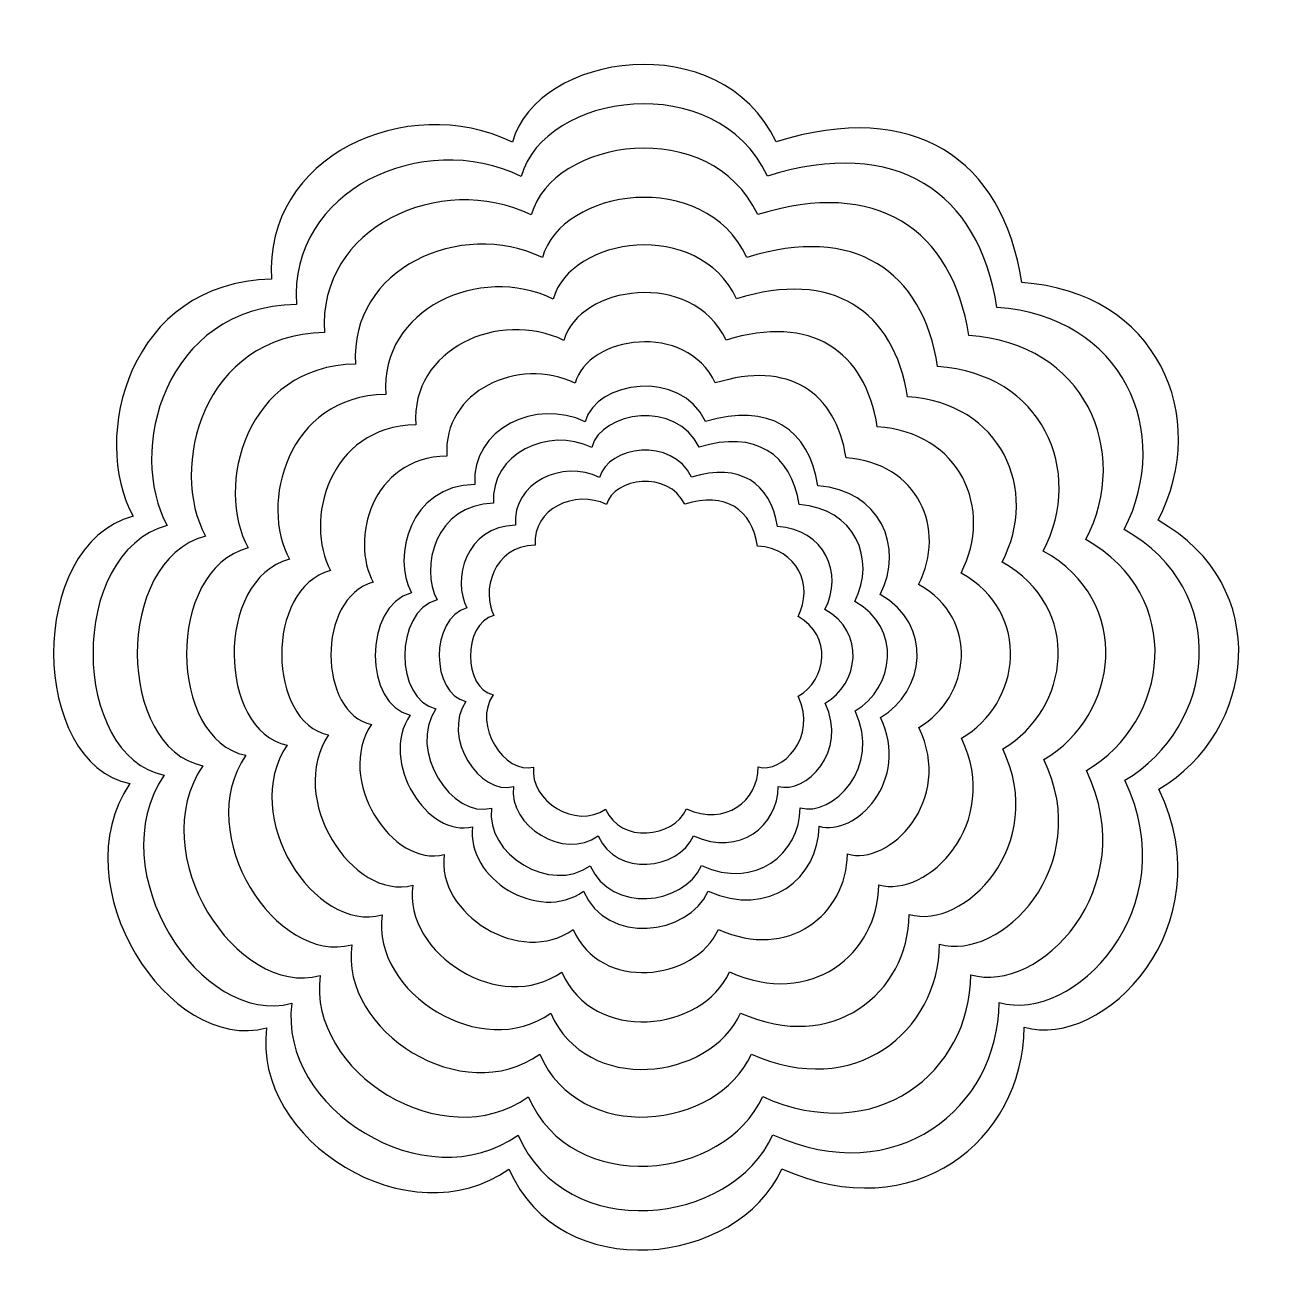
# Model space of a CAD drawing. Header units: centimetres. Extents: x -7.5 to 7.6, y -7.6 to 7.6.
import ezdxf

# ---------------------------------------------------------------- set-up
doc = ezdxf.new("R2010")
doc.units = ezdxf.units.CM
doc.header["$MEASUREMENT"] = 0
doc.layers.add('Layer 1', color=7, linetype='Continuous')

msp = doc.modelspace()

# ---------------------------------------------------------------- linework, layer by layer
at = {"layer": 'Layer 1', "color": 250, "lineweight": 25}
msp.add_open_spline([(6.16918, -1.58678), (6.97025, -3.24838), (5.49818, -4.73067), (4.55037, -4.45032), (4.55037, -4.45032), (4.53614, -5.81785), (3.22198, -6.87136), (1.63318, -6.15665), (1.63318, -6.15665), (1.10166, -7.3351), (-1.03744, -7.5758), (-1.65182, -6.15895), (-1.65182, -6.15895), (-2.83722, -7.00824), (-4.75018, -5.81683), (-4.56792, -4.46027), (-4.56792, -4.46027), (-5.74189, -4.77727), (-7.05116, -2.75212), (-6.21314, -1.52082), (-6.21314, -1.52082), (-7.41404, -1.2779), (-7.4728, 1.34213), (-6.17449, 1.69775), (-6.17449, 1.69775), (-6.69472, 2.64469), (-6.22518, 4.51481), (-4.50824, 4.54845), (-4.50824, 4.54845), (-4.60842, 6.02053), (-2.88431, 6.81403), (-1.60963, 6.19822), (-1.60963, 6.19822), (-1.31607, 7.27202), (0.90003, 7.60521), (1.56345, 6.20305), (1.56345, 6.20305), (3.22384, 6.71768), (4.29178, 5.9999), (4.5207, 4.5087), (4.5207, 4.5087), (6.14296, 4.39995), (6.80923, 2.90036), (6.16072, 1.64735), (6.16072, 1.64735), (7.56464, 0.85872), (7.33616, -0.90174), (6.16917, -1.58678), (6.16917, -1.58678), (6.16917, -1.58678), (6.16918, -1.58678), (6.16918, -1.58678)], degree=3, knots=[0, 0, 0, 0, 0.07142857, 0.07142857, 0.07142857, 0.07142857, 0.14285714, 0.14285714, 0.14285714, 0.14285714, 0.21428571, 0.21428571, 0.21428571, 0.21428571, 0.28571429, 0.28571429, 0.28571429, 0.28571429, 0.35714286, 0.35714286, 0.35714286, 0.35714286, 0.42857143, 0.42857143, 0.42857143, 0.42857143, 0.5, 0.5, 0.5, 0.5, 0.57142857, 0.57142857, 0.57142857, 0.57142857, 0.64285714, 0.64285714, 0.64285714, 0.64285714, 0.71428571, 0.71428571, 0.71428571, 0.71428571, 0.78571429, 0.78571429, 0.78571429, 0.78571429, 0.85714286, 0.85714286, 0.85714286, 0.85714286, 1, 1, 1, 1], dxfattribs=at)
at = {"layer": 'Layer 1', "color": 129, "lineweight": 25}
msp.add_open_spline([(5.75924, -1.48133), (6.50708, -3.03251), (5.13283, -4.41631), (4.24799, -4.15459), (4.24799, -4.15459), (4.23471, -5.43125), (3.00787, -6.41476), (1.52464, -5.74754), (1.52464, -5.74754), (1.02845, -6.84767), (-0.96852, -7.07238), (-1.54207, -5.74968), (-1.54207, -5.74968), (-2.64871, -6.54254), (-4.43454, -5.43031), (-4.26439, -4.16389), (-4.26439, -4.16389), (-5.36036, -4.45982), (-6.58262, -2.56924), (-5.80029, -1.41976), (-5.80029, -1.41976), (-6.9214, -1.19299), (-6.97625, 1.25296), (-5.76422, 1.58494), (-5.76422, 1.58494), (-6.24987, 2.46896), (-5.81154, 4.21482), (-4.20869, 4.24622), (-4.20869, 4.24622), (-4.30221, 5.62048), (-2.69266, 6.36125), (-1.50268, 5.78637), (-1.50268, 5.78637), (-1.22862, 6.78882), (0.84022, 7.09987), (1.45956, 5.79087), (1.45956, 5.79087), (3.00962, 6.27131), (4.0066, 5.60123), (4.2203, 4.20911), (4.2203, 4.20911), (5.73477, 4.10758), (6.35676, 2.70764), (5.75135, 1.5379), (5.75135, 1.5379), (7.06198, 0.80168), (6.84869, -0.8418), (5.75924, -1.48134), (5.75924, -1.48134), (5.75924, -1.48134), (5.75924, -1.48133), (5.75924, -1.48133)], degree=3, knots=[0, 0, 0, 0, 0.07142857, 0.07142857, 0.07142857, 0.07142857, 0.14285714, 0.14285714, 0.14285714, 0.14285714, 0.21428571, 0.21428571, 0.21428571, 0.21428571, 0.28571429, 0.28571429, 0.28571429, 0.28571429, 0.35714286, 0.35714286, 0.35714286, 0.35714286, 0.42857143, 0.42857143, 0.42857143, 0.42857143, 0.5, 0.5, 0.5, 0.5, 0.57142857, 0.57142857, 0.57142857, 0.57142857, 0.64285714, 0.64285714, 0.64285714, 0.64285714, 0.71428571, 0.71428571, 0.71428571, 0.71428571, 0.78571429, 0.78571429, 0.78571429, 0.78571429, 0.85714286, 0.85714286, 0.85714286, 0.85714286, 1, 1, 1, 1], dxfattribs=at)
at = {"layer": 'Layer 1', "color": 251, "lineweight": 25}
msp.add_open_spline([(5.29803, -1.3627), (5.98599, -2.78966), (4.72178, -4.06264), (3.90781, -3.82189), (3.90781, -3.82189), (3.89558, -4.99632), (2.767, -5.90106), (1.40254, -5.28728), (1.40254, -5.28728), (0.94608, -6.29931), (-0.89097, -6.50603), (-1.41858, -5.28924), (-1.41858, -5.28924), (-2.43661, -6.01861), (-4.07944, -4.99544), (-3.92291, -3.83043), (-3.92291, -3.83043), (-4.93111, -4.10267), (-6.0555, -2.36348), (-5.33582, -1.30605), (-5.33582, -1.30605), (-6.36714, -1.09744), (-6.4176, 1.15263), (-5.30264, 1.45802), (-5.30264, 1.45802), (-5.74941, 2.27125), (-5.34617, 3.87729), (-3.87167, 3.90618), (-3.87167, 3.90618), (-3.9577, 5.17038), (-2.47704, 5.85185), (-1.38237, 5.32299), (-1.38237, 5.32299), (-1.13025, 6.24517), (0.77291, 6.5313), (1.34265, 5.32713), (1.34265, 5.32713), (2.76859, 5.7691), (3.68572, 5.15268), (3.88233, 3.87206), (3.88233, 3.87206), (5.27551, 3.77866), (5.84769, 2.49082), (5.29077, 1.41476), (5.29077, 1.41476), (6.49643, 0.7375), (6.30024, -0.77437), (5.29803, -1.36269), (5.29803, -1.36269), (5.29803, -1.36269), (5.29803, -1.3627), (5.29803, -1.3627)], degree=3, knots=[0, 0, 0, 0, 0.07142857, 0.07142857, 0.07142857, 0.07142857, 0.14285714, 0.14285714, 0.14285714, 0.14285714, 0.21428571, 0.21428571, 0.21428571, 0.21428571, 0.28571429, 0.28571429, 0.28571429, 0.28571429, 0.35714286, 0.35714286, 0.35714286, 0.35714286, 0.42857143, 0.42857143, 0.42857143, 0.42857143, 0.5, 0.5, 0.5, 0.5, 0.57142857, 0.57142857, 0.57142857, 0.57142857, 0.64285714, 0.64285714, 0.64285714, 0.64285714, 0.71428571, 0.71428571, 0.71428571, 0.71428571, 0.78571429, 0.78571429, 0.78571429, 0.78571429, 0.85714286, 0.85714286, 0.85714286, 0.85714286, 1, 1, 1, 1], dxfattribs=at)
at = {"layer": 'Layer 1', "color": 8, "lineweight": 25}
msp.add_open_spline([(4.78557, -1.23088), (5.40698, -2.51982), (4.26505, -3.66966), (3.52982, -3.4522), (3.52982, -3.4522), (3.51877, -4.51303), (2.49935, -5.33026), (1.26688, -4.77585), (1.26688, -4.77585), (0.85457, -5.68999), (-0.80478, -5.8767), (-1.28136, -4.77762), (-1.28136, -4.77762), (-2.20093, -5.43643), (-3.68486, -4.51223), (-3.54346, -3.4599), (-3.54346, -3.4599), (-4.45414, -3.70582), (-5.4698, -2.13484), (-4.81972, -1.1797), (-4.81972, -1.1797), (-5.75128, -0.99127), (-5.79686, 1.04117), (-4.78975, 1.31702), (-4.78975, 1.31702), (-5.19329, 2.05158), (-4.82906, 3.50228), (-3.49718, 3.52837), (-3.49718, 3.52837), (-3.57489, 4.67031), (-2.23745, 5.28586), (-1.24865, 4.80815), (-1.24865, 4.80815), (-1.02093, 5.64112), (0.69815, 5.89958), (1.21278, 4.81187), (1.21278, 4.81187), (2.5008, 5.21109), (3.32922, 4.6543), (3.50681, 3.49754), (3.50681, 3.49754), (4.76524, 3.41317), (5.28207, 2.24991), (4.77901, 1.27794), (4.77901, 1.27794), (5.86806, 0.66618), (5.69085, -0.69946), (4.78558, -1.23088), (4.78558, -1.23088), (4.78558, -1.23088), (4.78557, -1.23088), (4.78557, -1.23088)], degree=3, knots=[0, 0, 0, 0, 0.07142857, 0.07142857, 0.07142857, 0.07142857, 0.14285714, 0.14285714, 0.14285714, 0.14285714, 0.21428571, 0.21428571, 0.21428571, 0.21428571, 0.28571429, 0.28571429, 0.28571429, 0.28571429, 0.35714286, 0.35714286, 0.35714286, 0.35714286, 0.42857143, 0.42857143, 0.42857143, 0.42857143, 0.5, 0.5, 0.5, 0.5, 0.57142857, 0.57142857, 0.57142857, 0.57142857, 0.64285714, 0.64285714, 0.64285714, 0.64285714, 0.71428571, 0.71428571, 0.71428571, 0.71428571, 0.78571429, 0.78571429, 0.78571429, 0.78571429, 0.85714286, 0.85714286, 0.85714286, 0.85714286, 1, 1, 1, 1], dxfattribs=at)
at = {"layer": 'Layer 1', "color": 253, "lineweight": 25}
msp.add_open_spline([(4.29007, -1.10342), (4.84714, -2.25891), (3.82344, -3.2897), (3.16434, -3.09475), (3.16434, -3.09475), (3.15444, -4.04575), (2.24056, -4.77836), (1.1357, -4.28135), (1.1357, -4.28135), (0.76607, -5.10084), (-0.72146, -5.26822), (-1.14871, -4.28294), (-1.14871, -4.28294), (-1.97306, -4.87354), (-3.30335, -4.04502), (-3.17659, -3.10166), (-3.17659, -3.10166), (-3.99298, -3.32211), (-4.90347, -1.9138), (-4.3207, -1.05754), (-4.3207, -1.05754), (-5.15581, -0.88862), (-5.19667, 0.93338), (-4.29383, 1.18066), (-4.29383, 1.18066), (-4.65559, 1.83917), (-4.32907, 3.13967), (-3.1351, 3.16306), (-3.1351, 3.16306), (-3.20476, 4.18675), (-2.0058, 4.73857), (-1.11938, 4.31033), (-1.11938, 4.31033), (-0.91524, 5.05706), (0.62585, 5.28876), (1.08719, 4.31368), (1.08719, 4.31368), (2.24185, 4.67156), (2.98449, 4.17243), (3.1437, 3.13543), (3.1437, 3.13543), (4.27183, 3.05979), (4.73514, 2.01698), (4.28418, 1.14564), (4.28418, 1.14564), (5.26047, 0.59722), (5.10161, -0.62702), (4.29007, -1.10341), (4.29007, -1.10341), (4.29007, -1.10341), (4.29007, -1.10342), (4.29007, -1.10342)], degree=3, knots=[0, 0, 0, 0, 0.07142857, 0.07142857, 0.07142857, 0.07142857, 0.14285714, 0.14285714, 0.14285714, 0.14285714, 0.21428571, 0.21428571, 0.21428571, 0.21428571, 0.28571429, 0.28571429, 0.28571429, 0.28571429, 0.35714286, 0.35714286, 0.35714286, 0.35714286, 0.42857143, 0.42857143, 0.42857143, 0.42857143, 0.5, 0.5, 0.5, 0.5, 0.57142857, 0.57142857, 0.57142857, 0.57142857, 0.64285714, 0.64285714, 0.64285714, 0.64285714, 0.71428571, 0.71428571, 0.71428571, 0.71428571, 0.78571429, 0.78571429, 0.78571429, 0.78571429, 0.85714286, 0.85714286, 0.85714286, 0.85714286, 1, 1, 1, 1], dxfattribs=at)
at = {"layer": 'Layer 1', "color": 9, "lineweight": 25}
for points in [[(3.79455, -0.97598), (4.28727, -1.99801), (3.3818, -2.90974), (2.79883, -2.7373), (2.79883, -2.7373), (2.79007, -3.57845), (1.98175, -4.22646), (1.00451, -3.78686), (1.00451, -3.78686), (0.67757, -4.51169), (-0.63816, -4.65973), (-1.01605, -3.78826), (-1.01605, -3.78826), (-1.74519, -4.31064), (-2.92184, -3.57782), (-2.80972, -2.74342), (-2.80972, -2.74342), (-3.53182, -2.9384), (-4.33714, -1.69274), (-3.82168, -0.93538), (-3.82168, -0.93538), (-4.56033, -0.78597), (-4.59648, 0.82558), (-3.79792, 1.04431), (-3.79792, 1.04431), (-4.11789, 1.62677), (-3.82908, 2.77705), (-2.77301, 2.79774), (-2.77301, 2.79774), (-2.83463, 3.7032), (-1.77415, 4.1913), (-0.99011, 3.8125), (-0.99011, 3.8125), (-0.80954, 4.47298), (0.55355, 4.67792), (0.9616, 3.81546), (0.9616, 3.81546), (1.98291, 4.13201), (2.63978, 3.69053), (2.7806, 2.7733), (2.7806, 2.7733), (3.77844, 2.7064), (4.18823, 1.78403), (3.78935, 1.01333), (3.78935, 1.01333), (4.65287, 0.52825), (4.51236, -0.55459), (3.79456, -0.97597), (3.79456, -0.97597), (3.79456, -0.97597), (3.79455, -0.97598), (3.79455, -0.97598)], [(2.51319, -0.64637), (2.83954, -1.32329), (2.23981, -1.92714), (1.8537, -1.81293), (1.8537, -1.81293), (1.84789, -2.37006), (1.31252, -2.79923), (0.66527, -2.50808), (0.66527, -2.50808), (0.44873, -2.98816), (-0.4227, -3.08621), (-0.673, -2.50902), (-0.673, -2.50902), (-1.15592, -2.85501), (-1.93524, -2.36964), (-1.86098, -1.817), (-1.86098, -1.817), (-2.33924, -1.94613), (-2.87263, -1.1211), (-2.53123, -0.61948), (-2.53123, -0.61948), (-3.02045, -0.52053), (-3.0444, 0.54685), (-2.5155, 0.69171), (-2.5155, 0.69171), (-2.72742, 1.07749), (-2.53614, 1.83935), (-1.83668, 1.85306), (-1.83668, 1.85306), (-1.87749, 2.45277), (-1.1751, 2.77605), (-0.65582, 2.52516), (-0.65582, 2.52516), (-0.53623, 2.96261), (0.36659, 3.09835), (0.63684, 2.52711), (0.63684, 2.52711), (1.31329, 2.73677), (1.74835, 2.44437), (1.84162, 1.83687), (1.84162, 1.83687), (2.50253, 1.79256), (2.77393, 1.18164), (2.50974, 0.67118), (2.50974, 0.67118), (3.08167, 0.34991), (2.98861, -0.36729), (2.5132, -0.64638), (2.5132, -0.64638), (2.5132, -0.64638), (2.51319, -0.64637), (2.51319, -0.64637)]]:
    msp.add_open_spline(points, degree=3, knots=[0, 0, 0, 0, 0.07142857, 0.07142857, 0.07142857, 0.07142857, 0.14285714, 0.14285714, 0.14285714, 0.14285714, 0.21428571, 0.21428571, 0.21428571, 0.21428571, 0.28571429, 0.28571429, 0.28571429, 0.28571429, 0.35714286, 0.35714286, 0.35714286, 0.35714286, 0.42857143, 0.42857143, 0.42857143, 0.42857143, 0.5, 0.5, 0.5, 0.5, 0.57142857, 0.57142857, 0.57142857, 0.57142857, 0.64285714, 0.64285714, 0.64285714, 0.64285714, 0.71428571, 0.71428571, 0.71428571, 0.71428571, 0.78571429, 0.78571429, 0.78571429, 0.78571429, 0.85714286, 0.85714286, 0.85714286, 0.85714286, 1, 1, 1, 1], dxfattribs=at)
at = {"layer": 'Layer 1', "color": 254, "lineweight": 25}
for points in [[(3.28208, -0.84415), (3.70828, -1.72816), (2.92508, -2.51675), (2.42084, -2.3676), (2.42084, -2.3676), (2.41326, -3.09516), (1.71411, -3.65564), (0.86884, -3.27541), (0.86884, -3.27541), (0.58605, -3.90235), (-0.55198, -4.0304), (-0.87884, -3.27662), (-0.87884, -3.27662), (-1.50952, -3.72846), (-2.52725, -3.0946), (-2.43027, -2.37289), (-2.43027, -2.37289), (-3.05485, -2.54154), (-3.75141, -1.46411), (-3.30557, -0.80903), (-3.30557, -0.80903), (-3.94447, -0.67981), (-3.97573, 0.71412), (-3.28502, 0.9033), (-3.28502, 0.9033), (-3.56178, 1.4071), (-3.31197, 2.40204), (-2.39852, 2.41993), (-2.39852, 2.41993), (-2.45182, 3.2031), (-1.53454, 3.62529), (-0.8564, 3.29765), (-0.8564, 3.29765), (-0.70023, 3.86892), (0.47879, 4.04619), (0.83172, 3.30019), (0.83172, 3.30019), (1.71511, 3.57399), (2.28326, 3.19214), (2.40507, 2.39879), (2.40507, 2.39879), (3.26815, 2.34092), (3.6226, 1.54311), (3.27758, 0.87649), (3.27758, 0.87649), (4.02448, 0.45693), (3.90294, -0.47967), (3.28208, -0.84414), (3.28208, -0.84414), (3.28208, -0.84414), (3.28208, -0.84415), (3.28208, -0.84415)], [(2.15439, -0.55407), (2.43416, -1.13435), (1.92005, -1.652), (1.58906, -1.55409), (1.58906, -1.55409), (1.58408, -2.03169), (1.12513, -2.39959), (0.57029, -2.15001), (0.57029, -2.15001), (0.38466, -2.56155), (-0.36237, -2.6456), (-0.57693, -2.15081), (-0.57693, -2.15081), (-0.99091, -2.4474), (-1.65897, -2.03132), (-1.59532, -1.55757), (-1.59532, -1.55757), (-2.0053, -1.66828), (-2.46254, -0.96103), (-2.16988, -0.53102), (-2.16988, -0.53102), (-2.58926, -0.44621), (-2.60979, 0.4688), (-2.1564, 0.59298), (-2.1564, 0.59298), (-2.33805, 0.92369), (-2.17408, 1.57678), (-1.57448, 1.58854), (-1.57448, 1.58854), (-1.60947, 2.10263), (-1.00735, 2.37975), (-0.5622, 2.16468), (-0.5622, 2.16468), (-0.45969, 2.53968), (0.31425, 2.65606), (0.54591, 2.16636), (0.54591, 2.16636), (1.12579, 2.34608), (1.49873, 2.09543), (1.5787, 1.57465), (1.5787, 1.57465), (2.14525, 1.53667), (2.37791, 1.01296), (2.15143, 0.57539), (2.15143, 0.57539), (2.64172, 0.29999), (2.56194, -0.31482), (2.1544, -0.55406), (2.1544, -0.55406), (2.1544, -0.55406), (2.15439, -0.55407), (2.15439, -0.55407)]]:
    msp.add_open_spline(points, degree=3, knots=[0, 0, 0, 0, 0.07142857, 0.07142857, 0.07142857, 0.07142857, 0.14285714, 0.14285714, 0.14285714, 0.14285714, 0.21428571, 0.21428571, 0.21428571, 0.21428571, 0.28571429, 0.28571429, 0.28571429, 0.28571429, 0.35714286, 0.35714286, 0.35714286, 0.35714286, 0.42857143, 0.42857143, 0.42857143, 0.42857143, 0.5, 0.5, 0.5, 0.5, 0.57142857, 0.57142857, 0.57142857, 0.57142857, 0.64285714, 0.64285714, 0.64285714, 0.64285714, 0.71428571, 0.71428571, 0.71428571, 0.71428571, 0.78571429, 0.78571429, 0.78571429, 0.78571429, 0.85714286, 0.85714286, 0.85714286, 0.85714286, 1, 1, 1, 1], dxfattribs=at)
at = {"layer": 'Layer 1', "color": 252, "lineweight": 25}
msp.add_open_spline([(2.82075, -0.72549), (3.18704, -1.48525), (2.51392, -2.16299), (2.08056, -2.03482), (2.08056, -2.03482), (2.07405, -2.66012), (1.47316, -3.14181), (0.7467, -2.81503), (0.7467, -2.81503), (0.50366, -3.35386), (-0.47441, -3.46391), (-0.75534, -2.81608), (-0.75534, -2.81608), (-1.29737, -3.20441), (-2.17205, -2.65965), (-2.0887, -2.03937), (-2.0887, -2.03937), (-2.62549, -2.18432), (-3.22415, -1.25831), (-2.84097, -0.69531), (-2.84097, -0.69531), (-3.39007, -0.58426), (-3.41694, 0.61375), (-2.82331, 0.77633), (-2.82331, 0.77633), (-3.06117, 1.20931), (-2.84648, 2.06442), (-2.06142, 2.07979), (-2.06142, 2.07979), (-2.10722, 2.75288), (-1.31889, 3.11573), (-0.73606, 2.83414), (-0.73606, 2.83414), (-0.60183, 3.32511), (0.41147, 3.47747), (0.71479, 2.83633), (0.71479, 2.83633), (1.47401, 3.07164), (1.96231, 2.74346), (2.067, 2.06162), (2.067, 2.06162), (2.80878, 2.01189), (3.11339, 1.32621), (2.81688, 0.7533), (2.81688, 0.7533), (3.4588, 0.39271), (3.35434, -0.41225), (2.82075, -0.72549)], degree=3, knots=[0, 0, 0, 0, 0.07692308, 0.07692308, 0.07692308, 0.07692308, 0.15384615, 0.15384615, 0.15384615, 0.15384615, 0.23076923, 0.23076923, 0.23076923, 0.23076923, 0.30769231, 0.30769231, 0.30769231, 0.30769231, 0.38461538, 0.38461538, 0.38461538, 0.38461538, 0.46153846, 0.46153846, 0.46153846, 0.46153846, 0.53846154, 0.53846154, 0.53846154, 0.53846154, 0.61538462, 0.61538462, 0.61538462, 0.61538462, 0.69230769, 0.69230769, 0.69230769, 0.69230769, 0.76923077, 0.76923077, 0.76923077, 0.76923077, 0.84615385, 0.84615385, 0.84615385, 0.84615385, 1, 1, 1, 1], dxfattribs=at)
at = {"layer": 'Layer 1', "color": 7, "lineweight": 25}
msp.add_open_spline([(1.82974, -0.47056), (2.06736, -0.96341), (1.63071, -1.40305), (1.3496, -1.3199), (1.3496, -1.3199), (1.34536, -1.72554), (0.95557, -2.03801), (0.48434, -1.82603), (0.48434, -1.82603), (0.32668, -2.17555), (-0.30779, -2.24694), (-0.49001, -1.82671), (-0.49001, -1.82671), (-0.84161, -2.07861), (-1.40901, -1.72522), (-1.35494, -1.32285), (-1.35494, -1.32285), (-1.70314, -1.41688), (-2.09149, -0.8162), (-1.84293, -0.45099), (-1.84293, -0.45099), (-2.19913, -0.37895), (-2.21655, 0.39818), (-1.83148, 0.50364), (-1.83148, 0.50364), (-1.98577, 0.78452), (-1.8465, 1.3392), (-1.33725, 1.34919), (-1.33725, 1.34919), (-1.36696, 1.78581), (-0.85557, 2.02118), (-0.4775, 1.83851), (-0.4775, 1.83851), (-0.39044, 2.157), (0.26688, 2.25584), (0.46363, 1.83994), (0.46363, 1.83994), (0.95613, 1.99258), (1.27289, 1.77969), (1.34081, 1.33738), (1.34081, 1.33738), (1.82198, 1.30514), (2.01959, 0.86033), (1.82724, 0.48869), (1.82724, 0.48869), (2.24365, 0.25479), (2.17589, -0.26738), (1.82975, -0.47057), (1.82975, -0.47057), (1.82975, -0.47057), (1.82974, -0.47056), (1.82974, -0.47056)], degree=3, knots=[0, 0, 0, 0, 0.07142857, 0.07142857, 0.07142857, 0.07142857, 0.14285714, 0.14285714, 0.14285714, 0.14285714, 0.21428571, 0.21428571, 0.21428571, 0.21428571, 0.28571429, 0.28571429, 0.28571429, 0.28571429, 0.35714286, 0.35714286, 0.35714286, 0.35714286, 0.42857143, 0.42857143, 0.42857143, 0.42857143, 0.5, 0.5, 0.5, 0.5, 0.57142857, 0.57142857, 0.57142857, 0.57142857, 0.64285714, 0.64285714, 0.64285714, 0.64285714, 0.71428571, 0.71428571, 0.71428571, 0.71428571, 0.78571429, 0.78571429, 0.78571429, 0.78571429, 0.85714286, 0.85714286, 0.85714286, 0.85714286, 1, 1, 1, 1], dxfattribs=at)

doc.saveas('drawing.dxf')
